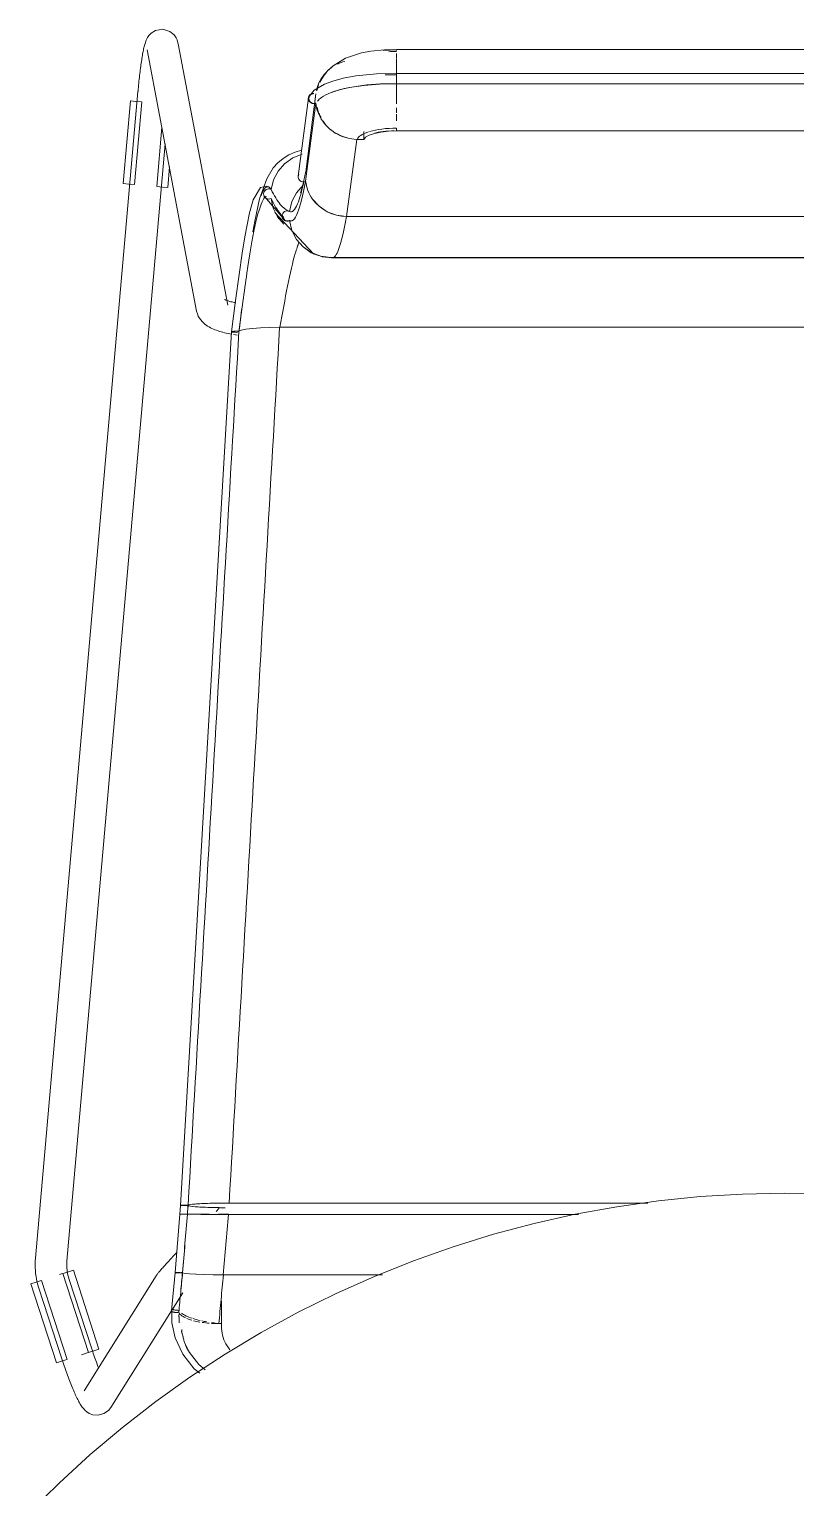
# Model space of a CAD drawing. Header units: millimetres. Extents: x 155927 to 326028, y -36033 to 97293.
# Drawn here: x 227771 to 228063, y 24093 to 24648 of the extents above; entities that cross this region are included whole.
import ezdxf

# ---------------------------------------------------------------- set-up
doc = ezdxf.new("R2010")
doc.units = ezdxf.units.MM
doc.header["$MEASUREMENT"] = 0
doc.layers.add('I-FURN', color=8, linetype='CONTINUOUS', lineweight=9)

msp = doc.modelspace()

# ---------------------------------------------------------------- linework, layer by layer
at = {"layer": 'I-FURN'}
for p, q in [((227816.77, 24645.14), (227816.29, 24644.44)), ((227817.63, 24646.05), (227816.77, 24645.14)), ((227819.28, 24647.09), (227817.63, 24646.05)), ((227822.04, 24647.57), (227819.28, 24647.09)), ((227824.79, 24646.74), (227822.04, 24647.57)), ((227824.79, 24646.74), (227826.37, 24645.42)), ((227826.37, 24645.42), (227827.12, 24644.33)), ((227814.62, 24639.15), (227814.53, 24638.66)), ((227814.72, 24639.63), (227814.62, 24639.15)), ((227814.81, 24640.09), (227814.72, 24639.63)), ((227814.91, 24640.54), (227814.81, 24640.09)), ((227815.01, 24640.96), (227814.91, 24640.54)), ((227815.12, 24641.38), (227815.01, 24640.96)), ((227815.22, 24641.78), (227815.12, 24641.38)), ((227815.34, 24642.17), (227815.22, 24641.78)), ((227815.46, 24642.57), (227815.34, 24642.17)), ((227815.61, 24642.97), (227815.46, 24642.57)), ((227815.78, 24643.4), (227815.61, 24642.97)), ((227815.99, 24643.88), (227815.78, 24643.4)), ((227816.29, 24644.44), (227815.99, 24643.88)), ((227816.14, 24639.75), (227834.95, 24540.45)), ((227827.12, 24644.33), (227827.49, 24643.53)), ((227827.49, 24643.53), (227827.71, 24642.91)), ((227827.71, 24642.91), (227827.84, 24642.4)), ((227827.84, 24642.4), (227827.93, 24641.98)), ((227846.74, 24542.69), (227827.93, 24641.98)), ((227897.61, 24638.54), (227901.11, 24639.19)), ((227901.11, 24639.19), (227906.32, 24639.71)), ((227906.32, 24639.71), (227910.84, 24639.79)), ((227910.84, 24639.79), (227910.84, 24639.62)), ((228205.69, 24639.79), (227910.84, 24639.79)), ((227910.84, 24639.49), (227910.84, 24639.78)), ((227813.79, 24634.05), (227813.7, 24633.4)), ((227813.88, 24634.68), (227813.79, 24634.05)), ((227813.97, 24635.3), (227813.88, 24634.68)), ((227814.06, 24635.91), (227813.97, 24635.3)), ((227814.15, 24636.49), (227814.06, 24635.91)), ((227814.25, 24637.06), (227814.15, 24636.49)), ((227814.34, 24637.61), (227814.25, 24637.06)), ((227814.43, 24638.14), (227814.34, 24637.61)), ((227814.53, 24638.66), (227814.43, 24638.14)), ((227884.77, 24631.82), (227886.75, 24633.65)), ((227886.75, 24633.65), (227891.46, 24636.52)), ((227891.46, 24636.52), (227897.61, 24638.54)), ((227910.84, 24636.55), (227910.84, 24638.3)), ((227910.84, 24633.69), (227910.84, 24636.27)), ((227910.84, 24633.68), (227910.84, 24633.55)), ((227910.84, 24633.54), (227910.84, 24630.51)), ((227910.84, 24630.51), (227910.84, 24633.54)), ((227813.11, 24628.52), (227813.04, 24627.79)), ((227813.19, 24629.25), (227813.11, 24628.52)), ((227813.27, 24629.97), (227813.19, 24629.25)), ((227813.36, 24630.67), (227813.27, 24629.97)), ((227813.44, 24631.37), (227813.36, 24630.67)), ((227813.53, 24632.06), (227813.44, 24631.37)), ((227813.61, 24632.74), (227813.53, 24632.06)), ((227813.7, 24633.4), (227813.61, 24632.74)), ((227881.77, 24627.48), (227883.1, 24629.75)), ((227883.1, 24629.75), (227884.77, 24631.82)), ((227886.63, 24627.86), (227890.67, 24628.94)), ((227890.67, 24628.94), (227895.39, 24629.81)), ((227895.39, 24629.81), (227903.28, 24630.61)), ((227903.28, 24630.61), (227910.84, 24630.76)), ((228205.69, 24630.76), (227910.84, 24630.76)), ((227910.84, 24626.8), (227910.84, 24630.76)), ((227910.84, 24630.76), (227910.84, 24630.69)), ((227910.84, 24630.69), (227910.84, 24630.49)), ((227910.84, 24630.49), (227910.84, 24630.19)), ((227910.84, 24630.19), (227910.84, 24629.79)), ((227910.84, 24629.79), (227910.84, 24629.34)), ((227910.84, 24629.34), (227910.84, 24628.85)), ((227910.84, 24628.85), (227910.84, 24628.35)), ((227910.84, 24628.35), (227910.84, 24627.88)), ((227812.66, 24623.9), (227773.71, 24180.58)), ((227812.67, 24624.05), (227812.66, 24623.9)), ((227812.74, 24624.81), (227812.67, 24624.05)), ((227812.81, 24625.56), (227812.74, 24624.81)), ((227812.88, 24626.3), (227812.81, 24625.56)), ((227812.96, 24627.05), (227812.88, 24626.3)), ((227813.04, 24627.79), (227812.96, 24627.05)), ((227876.38, 24593.35), (227880.22, 24623.04)), ((227877.74, 24621.98), (227879.63, 24624.37)), ((227879.63, 24624.37), (227883.46, 24626.67)), ((227883.46, 24626.67), (227886.63, 24627.86)), ((227886.68, 24623.72), (227886.17, 24623.53)), ((227889.5, 24624.6), (227886.68, 24623.72)), ((227893, 24625.4), (227889.5, 24624.6)), ((227898.44, 24626.23), (227893, 24625.4)), ((227904.42, 24626.71), (227898.44, 24626.23)), ((227910.84, 24626.79), (227904.42, 24626.71)), ((227910.84, 24627.88), (227910.84, 24627.46)), ((227910.84, 24627.46), (227910.84, 24627.13)), ((227910.84, 24627.13), (227910.84, 24626.91)), ((227910.84, 24626.91), (227910.84, 24626.8)), ((227910.84, 24626.82), (227910.84, 24623.01)), ((227910.84, 24623.01), (227910.84, 24626.82)), ((227910.84, 24626.79), (228205.69, 24626.79)), ((227910.84, 24619.26), (227910.84, 24622.82)), ((227807.09, 24588.88), (227809.85, 24620.29)), ((227809.85, 24620.29), (227811.89, 24620.11)), ((227811.32, 24588.51), (227814.08, 24619.92)), ((227811.89, 24620.11), (227813.95, 24619.93)), ((227873.53, 24591.71), (227877.38, 24621.49)), ((227876.36, 24589.8), (227880.2, 24619.5)), ((227879.45, 24617.08), (227880.07, 24621.85)), ((227910.84, 24615.79), (227910.84, 24617.63)), ((227910.84, 24612.8), (227910.84, 24615.27)), ((227821.75, 24610.37), (227819.77, 24587.77)), ((227898.48, 24608.64), (227898.48, 24605.64)), ((227898.48, 24605.64), (227899.12, 24606.5)), ((227899.12, 24606.5), (227900.47, 24607.29)), ((227900.47, 24607.29), (227902.46, 24607.96)), ((227902.46, 24607.96), (227904.95, 24608.47)), ((227904.95, 24608.47), (227907.8, 24608.78)), ((227907.8, 24608.78), (227910.84, 24608.89)), ((228205.69, 24608.95), (227910.84, 24608.95)), ((227910.84, 24608.89), (228205.69, 24608.89)), ((227785.67, 24179.53), (227822.96, 24604.03)), ((227872.34, 24600.9), (227869.97, 24599.87)), ((227874.84, 24601.56), (227872.34, 24600.9)), ((227891.91, 24576.43), (227895.76, 24605.64)), ((227895.77, 24605.7), (227898.48, 24605.64)), ((227824, 24587.39), (227824.69, 24595.29)), ((227864.06, 24594.85), (227861.55, 24590.74)), ((227865.79, 24596.81), (227864.06, 24594.85)), ((227867.77, 24598.5), (227865.79, 24596.81)), ((227868.38, 24596.47), (227865.9, 24593.65)), ((227869.97, 24599.87), (227867.77, 24598.5)), ((227871.47, 24598.65), (227868.38, 24596.47)), ((227874.98, 24600.05), (227871.47, 24598.65)), ((227861.55, 24590.74), (227858.88, 24583.11)), ((227864.16, 24590.33), (227863.26, 24586.7)), ((227865.9, 24593.65), (227864.16, 24590.33)), ((227873.58, 24591.95), (227873.52, 24591.48)), ((227873.52, 24591.48), (227873.58, 24591.01)), ((227873.77, 24592.39), (227873.58, 24591.95)), ((227873.58, 24591.01), (227873.77, 24590.57)), ((227873.77, 24590.57), (227874.07, 24590.18)), ((227874.07, 24590.18), (227874.45, 24589.88)), ((227874.45, 24589.88), (227874.9, 24589.69)), ((227874.9, 24589.69), (227875.39, 24589.61)), ((227875.13, 24587.84), (227876.5, 24594.13)), ((227875.39, 24589.61), (227875.89, 24589.65)), ((227809.13, 24588.7), (227807.09, 24588.88)), ((227811.19, 24588.52), (227809.13, 24588.7)), ((227821.95, 24587.57), (227819.89, 24587.75)), ((227824, 24587.39), (227821.95, 24587.57)), ((227856.48, 24582.74), (227859.25, 24587.38)), ((227859.25, 24587.38), (227861.44, 24587.91)), ((227860.46, 24585.48), (227860.38, 24584.99)), ((227860.38, 24584.99), (227860.44, 24584.51)), ((227860.39, 24584.99), (227860.46, 24585.48)), ((227860.45, 24584.51), (227860.39, 24584.99)), ((227860.44, 24584.51), (227860.63, 24584.05)), ((227860.63, 24584.05), (227860.45, 24584.51)), ((227860.46, 24585.48), (227860.66, 24585.93)), ((227860.65, 24585.93), (227860.46, 24585.48)), ((227860.58, 24584.14), (227868.71, 24574.72)), ((227860.74, 24583.86), (227860.61, 24584.08)), ((227860.92, 24583.64), (227860.63, 24584.05)), ((227860.63, 24584.05), (227860.91, 24583.64)), ((227860.95, 24586.33), (227860.65, 24585.93)), ((227860.66, 24585.93), (227860.96, 24586.32)), ((227860.91, 24583.64), (227861.29, 24583.32)), ((227861.3, 24583.33), (227860.92, 24583.64)), ((227861.34, 24586.63), (227860.95, 24586.33)), ((227860.96, 24586.32), (227861.34, 24586.63)), ((227861.8, 24586.83), (227861.34, 24586.63)), ((227861.34, 24586.63), (227861.8, 24586.82)), ((227861.44, 24587.91), (227862.35, 24587.62)), ((227861.8, 24586.82), (227862.29, 24586.9)), ((227862.29, 24586.9), (227861.8, 24586.83)), ((227862.29, 24586.9), (227862.79, 24586.86)), ((227862.79, 24586.86), (227862.29, 24586.9)), ((227862.79, 24586.86), (227863.26, 24586.69)), ((227863.26, 24586.7), (227862.79, 24586.86)), ((227872.87, 24585.43), (227871.11, 24582.04)), ((227875.37, 24588.31), (227872.87, 24585.43)), ((227874.37, 24585.4), (227875.13, 24587.84)), ((227855.08, 24577.75), (227856.48, 24582.74)), ((227858.88, 24583.11), (227856.99, 24574.59)), ((227861.29, 24583.32), (227861.74, 24583.12)), ((227861.75, 24583.12), (227861.3, 24583.33)), ((227861.74, 24583.12), (227862.24, 24583.03)), ((227862.24, 24583.03), (227861.75, 24583.12)), ((227862.74, 24583.06), (227862.24, 24583.03)), ((227862.24, 24583.03), (227862.73, 24583.06)), ((227862.73, 24583.06), (227863.21, 24583.21)), ((227863.21, 24583.21), (227862.74, 24583.06)), ((227864, 24579.6), (227863.21, 24583.21)), ((227863.21, 24583.21), (227863.99, 24579.59)), ((227863.99, 24579.59), (227865.63, 24576.27)), ((227865.64, 24576.27), (227864, 24579.6)), ((227867.93, 24577.93), (227868.31, 24578.24)), ((227868.31, 24578.24), (227867.93, 24577.93)), ((227868.31, 24578.24), (227868.76, 24578.44)), ((227868.76, 24578.44), (227868.31, 24578.24)), ((227869.25, 24578.53), (227868.76, 24578.44)), ((227868.76, 24578.44), (227869.25, 24578.52)), ((227869.75, 24578.49), (227869.25, 24578.53)), ((227869.25, 24578.52), (227869.75, 24578.48)), ((227869.54, 24578.61), (227869.97, 24578.43)), ((227870.22, 24578.33), (227869.75, 24578.49)), ((227869.75, 24578.48), (227870.22, 24578.32)), ((227871.11, 24582.04), (227870.22, 24578.33)), ((227878.99, 24583.04), (227881.48, 24580.3)), ((227881.48, 24580.3), (227884.59, 24578.22)), ((227884.59, 24578.22), (227888.14, 24576.9)), ((227853.27, 24568.73), (227855.08, 24577.75)), ((227856.99, 24574.59), (227856.25, 24570.52)), ((227864.69, 24577.94), (227879.29, 24562.25)), ((227865.63, 24576.27), (227868.04, 24573.43)), ((227868.04, 24573.43), (227865.64, 24576.27)), ((227867.38, 24576.57), (227867.45, 24577.06)), ((227867.44, 24577.06), (227867.38, 24576.57)), ((227867.45, 24576.08), (227867.38, 24576.57)), ((227867.38, 24576.57), (227867.44, 24576.08)), ((227867.63, 24577.52), (227867.44, 24577.06)), ((227867.44, 24576.08), (227867.63, 24575.62)), ((227867.45, 24577.06), (227867.64, 24577.52)), ((227867.64, 24575.62), (227867.45, 24576.08)), ((227867.93, 24577.93), (227867.63, 24577.52)), ((227867.63, 24575.62), (227867.93, 24575.22)), ((227867.64, 24577.52), (227867.93, 24577.93)), ((227867.93, 24575.22), (227867.64, 24575.62)), ((227868.31, 24574.9), (227867.93, 24575.22)), ((227867.93, 24575.22), (227868.31, 24574.9)), ((227868.76, 24574.7), (227868.31, 24574.9)), ((227868.31, 24574.9), (227868.76, 24574.7)), ((227868.41, 24574.85), (227871.29, 24574.8)), ((227869.25, 24574.62), (227868.76, 24574.7)), ((227868.76, 24574.7), (227869.25, 24574.62)), ((227869.75, 24574.66), (227869.25, 24574.62)), ((227869.25, 24574.62), (227869.75, 24574.66)), ((227870.22, 24574.82), (227869.75, 24574.66)), ((227869.75, 24574.66), (227870.22, 24574.82)), ((227870.22, 24574.82), (227871.11, 24571.1)), ((227888.14, 24576.9), (227891.91, 24576.43)), ((228224.62, 24576.43), (227891.91, 24576.43)), ((227891.91, 24576.43), (228224.62, 24576.43)), ((227852.24, 24562.41), (227853.27, 24568.73)), ((227871.11, 24571.1), (227872.87, 24567.71)), ((227872.87, 24567.72), (227871.12, 24571.1)), ((227875.38, 24564.84), (227872.87, 24567.72)), ((227872.87, 24567.71), (227875.37, 24564.84)), ((227851.06, 24554.39), (227852.24, 24562.41)), ((227875.37, 24564.84), (227878.51, 24562.66)), ((227878.51, 24562.67), (227875.38, 24564.84)), ((227878.2, 24562.84), (227882.66, 24561.12)), ((227882.08, 24561.31), (227878.51, 24562.67)), ((227878.51, 24562.66), (227882.08, 24561.3)), ((227879.29, 24562.25), (227881.22, 24561.54)), ((227885.87, 24560.83), (227882.08, 24561.31)), ((227882.08, 24561.3), (227885.87, 24560.83)), ((227882.66, 24561.12), (227886.41, 24560.68)), ((228230.66, 24560.83), (227885.87, 24560.83)), ((227885.87, 24560.83), (228230.66, 24560.83)), ((227886.41, 24560.68), (228191.21, 24560.68)), ((227849.7, 24544.46), (227851.06, 24554.39)), ((227845.52, 24544.92), (227845.55, 24544.9)), ((227845.55, 24544.9), (227845.62, 24544.86)), ((227845.62, 24544.86), (227845.71, 24544.81)), ((227834.95, 24540.45), (227835.21, 24539.47)), ((227835.21, 24539.47), (227835.58, 24538.57)), ((227845.71, 24544.81), (227845.86, 24544.74)), ((227845.86, 24544.74), (227846.06, 24544.65)), ((227846.06, 24544.65), (227846.29, 24544.56)), ((227846.29, 24544.56), (227846.56, 24544.45)), ((227846.56, 24544.45), (227846.86, 24544.35)), ((227846.86, 24544.35), (227847.2, 24544.24)), ((227847.2, 24544.24), (227847.56, 24544.13)), ((227847.56, 24544.13), (227847.96, 24544.02)), ((227847.96, 24544.02), (227848.38, 24543.92)), ((227848.15, 24532.61), (227849.7, 24544.46)), ((227848.38, 24543.92), (227848.82, 24543.81)), ((227848.82, 24543.81), (227849.29, 24543.71)), ((227849.29, 24543.71), (227849.79, 24543.62)), ((227835.58, 24538.57), (227836.01, 24537.78)), ((227836.01, 24537.78), (227836.5, 24537.09)), ((227836.5, 24537.09), (227837.01, 24536.5)), ((227837.01, 24536.5), (227837.53, 24535.98)), ((227837.53, 24535.98), (227838.06, 24535.53)), ((227838.06, 24535.53), (227838.59, 24535.12)), ((227838.59, 24535.12), (227839.13, 24534.77)), ((227839.13, 24534.77), (227839.67, 24534.44)), ((227839.67, 24534.44), (227840.2, 24534.15)), ((227840.2, 24534.15), (227840.75, 24533.88)), ((227840.75, 24533.88), (227841.31, 24533.63)), ((227856.16, 24533.88), (227853.66, 24533.56)), ((227853.66, 24533.56), (227856.12, 24533.87)), ((227856.15, 24533.88), (227859.21, 24534.11)), ((227859.26, 24534.11), (227856.16, 24533.88)), ((227859.26, 24534.11), (227862.73, 24534.27)), ((227862.79, 24534.27), (227859.26, 24534.11)), ((227862.79, 24534.27), (227866.48, 24534.33)), ((227866.56, 24534.33), (227862.79, 24534.27)), ((227866.48, 24534.33), (228249.96, 24534.33)), ((228249.96, 24534.33), (227866.56, 24534.33)), ((227848.14, 24532.61), (227828.86, 24200.7)), ((227841.31, 24533.63), (227841.89, 24533.39)), ((227841.89, 24533.39), (227842.47, 24533.17)), ((227842.47, 24533.17), (227843.06, 24532.97)), ((227843.06, 24532.97), (227843.66, 24532.77)), ((227843.66, 24532.77), (227844.28, 24532.59)), ((227844.28, 24532.59), (227844.91, 24532.42)), ((227844.91, 24532.42), (227845.55, 24532.26)), ((227845.55, 24532.26), (227846.21, 24532.1)), ((227846.21, 24532.1), (227846.88, 24531.96)), ((227846.88, 24531.96), (227847.56, 24531.83)), ((227847.56, 24531.83), (227848.25, 24531.7)), ((227848.14, 24532.61), (227848.22, 24532.66)), ((227848.21, 24532.56), (227848.14, 24532.61)), ((227848.22, 24532.66), (227848.15, 24532.61)), ((227848.15, 24532.61), (227848.21, 24532.56)), ((227848.21, 24532.56), (227848.39, 24532.51)), ((227848.39, 24532.51), (227848.21, 24532.56)), ((227848.41, 24532.71), (227848.22, 24532.66)), ((227848.22, 24532.66), (227848.41, 24532.71)), ((227848.39, 24532.51), (227848.68, 24532.46)), ((227848.68, 24532.46), (227848.39, 24532.51)), ((227848.71, 24532.76), (227848.41, 24532.71)), ((227848.41, 24532.71), (227848.71, 24532.76)), ((227848.68, 24532.46), (227849.06, 24532.43)), ((227849.06, 24532.43), (227848.68, 24532.46)), ((227849.1, 24532.79), (227848.71, 24532.76)), ((227848.71, 24532.76), (227849.09, 24532.79)), ((227848.96, 24531.58), (227849.67, 24531.48)), ((227849.06, 24532.43), (227849.51, 24532.4)), ((227849.51, 24532.4), (227849.06, 24532.43)), ((227849.09, 24532.79), (227849.55, 24532.81)), ((227849.55, 24532.81), (227849.1, 24532.79)), ((227849.51, 24532.4), (227850.01, 24532.39)), ((227850, 24532.39), (227849.51, 24532.4)), ((227850.05, 24532.82), (227849.55, 24532.81)), ((227849.55, 24532.81), (227850.04, 24532.82)), ((227849.67, 24531.48), (227850.4, 24531.38)), ((227850.5, 24532.4), (227850, 24532.39)), ((227850.01, 24532.39), (227850.5, 24532.4)), ((227850.04, 24532.82), (227850.54, 24532.82)), ((227850.54, 24532.81), (227850.05, 24532.82)), ((227850.54, 24532.82), (227851.01, 24532.8)), ((227851.01, 24532.8), (227850.54, 24532.81)), ((227851.01, 24532.8), (227851.92, 24533.2)), ((227851.92, 24533.2), (227851.01, 24532.8)), ((227851.92, 24533.2), (227853.65, 24533.56)), ((227853.66, 24533.56), (227851.92, 24533.2)), ((227836.83, 24201.37), (227834.33, 24201.2)), ((227839.96, 24201.49), (227836.83, 24201.37)), ((227843.53, 24201.57), (227839.96, 24201.49)), ((227847.31, 24201.59), (227843.53, 24201.57)), ((228006.41, 24201.59), (227847.31, 24201.59)), ((227847.31, 24201.59), (228006.41, 24201.59)), ((228010.38, 24202.41), (227994.54, 24200.18)), ((228026.3, 24204.01), (228010.38, 24202.41)), ((228042.27, 24204.97), (228026.3, 24204.01)), ((228058.26, 24205.29), (228042.27, 24204.97)), ((228066.9, 24205.2), (228058.26, 24205.29)), ((227828.58, 24197.34), (227826.76, 24175.14)), ((227828.65, 24197.34), (227828.58, 24197.34)), ((227828.58, 24197.34), (227828.65, 24197.34)), ((227828.59, 24197.34), (227828.85, 24200.7)), ((227828.65, 24197.34), (227828.59, 24197.34)), ((227828.59, 24197.34), (227828.65, 24197.34)), ((227829.13, 24197.33), (227828.84, 24197.34)), ((227828.84, 24197.34), (227829.13, 24197.33)), ((227828.92, 24200.73), (227828.86, 24200.7)), ((227828.86, 24200.7), (227828.93, 24200.67)), ((227829.11, 24200.75), (227828.92, 24200.73)), ((227828.93, 24200.67), (227829.12, 24200.64)), ((227829.4, 24200.78), (227829.11, 24200.75)), ((227829.12, 24200.64), (227829.41, 24200.62)), ((227829.52, 24197.35), (227829.13, 24197.35)), ((227829.51, 24197.33), (227829.13, 24197.33)), ((227829.13, 24197.33), (227829.51, 24197.33)), ((227829.14, 24197.35), (227829.52, 24197.35)), ((227829.79, 24200.79), (227829.4, 24200.78)), ((227829.41, 24200.62), (227829.79, 24200.6)), ((227829.97, 24197.33), (227829.51, 24197.33)), ((227829.51, 24197.33), (227829.96, 24197.33)), ((227829.52, 24197.35), (227829.97, 24197.35)), ((227829.97, 24197.35), (227829.52, 24197.35)), ((227830.24, 24200.81), (227829.79, 24200.79)), ((227829.79, 24200.6), (227830.24, 24200.59)), ((227829.96, 24197.33), (227830.45, 24197.33)), ((227829.97, 24197.35), (227830.46, 24197.35)), ((227830.46, 24197.35), (227829.97, 24197.35)), ((227830.46, 24197.33), (227829.97, 24197.33)), ((227830.73, 24200.81), (227830.24, 24200.81)), ((227830.24, 24200.59), (227830.73, 24200.59)), ((227830.45, 24197.33), (227830.95, 24197.33)), ((227830.46, 24197.35), (227830.96, 24197.35)), ((227830.96, 24197.35), (227830.46, 24197.35)), ((227830.95, 24197.33), (227830.46, 24197.33)), ((227831.22, 24200.81), (227830.73, 24200.81)), ((227830.73, 24200.59), (227831.23, 24200.59)), ((227831.42, 24197.33), (227830.95, 24197.33)), ((227830.95, 24197.33), (227831.42, 24197.33)), ((227830.96, 24197.35), (227831.43, 24197.35)), ((227831.43, 24197.35), (227830.96, 24197.35)), ((227831.69, 24200.8), (227831.22, 24200.81)), ((227831.23, 24200.59), (227831.7, 24200.6)), ((227832.31, 24197.32), (227831.42, 24197.33)), ((227831.42, 24197.33), (227832.31, 24197.32)), ((227832.58, 24201.01), (227831.69, 24200.8)), ((227831.7, 24200.6), (227832.6, 24200.39)), ((227834.05, 24197.3), (227832.31, 24197.32)), ((227832.31, 24197.32), (227834.06, 24197.3)), ((227834.07, 24197.38), (227832.32, 24197.36)), ((227832.33, 24197.36), (227834.08, 24197.38)), ((227834.33, 24201.2), (227832.58, 24201.01)), ((227832.6, 24200.39), (227834.35, 24200.2)), ((227836.56, 24197.29), (227834.06, 24197.3)), ((227834.06, 24197.3), (227836.56, 24197.29)), ((227836.57, 24197.39), (227834.07, 24197.38)), ((227834.08, 24197.38), (227836.58, 24197.39)), ((227834.35, 24200.2), (227836.85, 24200.03)), ((227839.69, 24197.28), (227836.56, 24197.29)), ((227836.56, 24197.29), (227839.69, 24197.28)), ((227839.7, 24197.4), (227836.57, 24197.39)), ((227836.58, 24197.39), (227839.7, 24197.4)), ((227836.85, 24200.03), (227839.97, 24199.91)), ((227843.26, 24197.28), (227839.69, 24197.28)), ((227839.69, 24197.28), (227843.26, 24197.28)), ((227839.97, 24199.91), (227843.52, 24199.83)), ((227843.51, 24199.63), (227842.35, 24198.42)), ((227843.26, 24197.4), (227847.03, 24197.4)), ((227847.03, 24197.4), (227843.26, 24197.4)), ((227847.05, 24197.28), (227843.26, 24197.28)), ((227843.26, 24197.28), (227847.05, 24197.28)), ((227843.52, 24199.83), (227845.77, 24199.81)), ((227980.04, 24197.28), (227847.05, 24197.28)), ((227847.05, 24197.28), (227980.04, 24197.28)), ((227978.8, 24197.32), (227963.18, 24193.82)), ((227994.54, 24200.18), (227978.8, 24197.32)), ((227963.18, 24193.82), (227947.72, 24189.71)), ((227932.44, 24184.98), (227917.35, 24179.65)), ((227947.72, 24189.71), (227932.44, 24184.98)), ((227773.63, 24179.44), (227773.6, 24178.29)), ((227773.71, 24180.58), (227773.63, 24179.44)), ((227785.62, 24178.84), (227785.66, 24179.5)), ((227785.66, 24179.5), (227785.67, 24179.53)), ((227823.62, 24178.75), (227823.97, 24179.14)), ((227823.97, 24179.14), (227824.34, 24179.54)), ((227824.34, 24179.54), (227824.72, 24179.96)), ((227824.72, 24179.96), (227825.11, 24180.38)), ((227825.11, 24180.38), (227825.52, 24180.82)), ((227825.52, 24180.82), (227825.93, 24181.26)), ((227825.93, 24181.26), (227826.35, 24181.72)), ((227826.35, 24181.72), (227826.78, 24182.18)), ((227826.78, 24182.18), (227827.23, 24182.65)), ((227917.35, 24179.65), (227902.5, 24173.71)), ((227773.6, 24178.29), (227773.62, 24177.15)), ((227773.62, 24177.15), (227773.68, 24176.01)), ((227773.68, 24176.01), (227773.78, 24174.87)), ((227773.78, 24174.87), (227773.93, 24173.74)), ((227773.93, 24173.74), (227774.13, 24172.62)), ((227782.85, 24174.4), (227784.01, 24174.77)), ((227784.11, 24174.8), (227793.8, 24144.8)), ((227784.23, 24174.84), (227786.2, 24175.48)), ((227785.6, 24178.17), (227785.62, 24178.84)), ((227785.61, 24177.51), (227785.6, 24178.17)), ((227785.65, 24176.85), (227785.61, 24177.51)), ((227785.71, 24176.19), (227785.65, 24176.85)), ((227785.8, 24175.53), (227785.71, 24176.19)), ((227785.91, 24174.88), (227785.8, 24175.53)), ((227786.05, 24174.24), (227785.91, 24174.88)), ((227786.22, 24173.59), (227786.05, 24174.24)), ((227786.2, 24175.48), (227788.15, 24176.11)), ((227786.41, 24172.96), (227786.22, 24173.59)), ((227797.84, 24146.1), (227788.15, 24176.11)), ((227819.51, 24173.87), (227792.2, 24130.29)), ((227819.51, 24173.87), (227819.72, 24174.2)), ((227819.72, 24174.2), (227819.9, 24174.45)), ((227819.9, 24174.45), (227820.08, 24174.68)), ((227820.08, 24174.68), (227820.25, 24174.9)), ((227820.25, 24174.9), (227820.43, 24175.13)), ((227820.43, 24175.13), (227820.62, 24175.36)), ((227820.62, 24175.36), (227820.82, 24175.6)), ((227820.82, 24175.6), (227821.04, 24175.85)), ((227821.04, 24175.85), (227821.27, 24176.12)), ((227821.27, 24176.12), (227821.51, 24176.4)), ((227821.51, 24176.4), (227821.77, 24176.69)), ((227821.77, 24176.69), (227822.04, 24177)), ((227822.04, 24177), (227822.33, 24177.32)), ((227822.33, 24177.32), (227822.63, 24177.66)), ((227822.63, 24177.66), (227822.94, 24178.01)), ((227822.94, 24178.01), (227823.27, 24178.38)), ((227823.27, 24178.38), (227823.62, 24178.75)), ((227826.75, 24175.14), (227825.33, 24160.65)), ((227826.82, 24175.16), (227826.75, 24175.14)), ((227826.75, 24175.14), (227826.82, 24175.11)), ((227826.76, 24175.14), (227826.82, 24175.16)), ((227826.83, 24175.11), (227826.76, 24175.14)), ((227827.01, 24175.19), (227826.82, 24175.16)), ((227826.82, 24175.16), (227827.01, 24175.19)), ((227826.82, 24175.11), (227827.01, 24175.09)), ((227827.3, 24175.21), (227827.01, 24175.19)), ((227827.01, 24175.19), (227827.3, 24175.21)), ((227827.01, 24175.09), (227827.31, 24175.07)), ((227827.31, 24175.07), (227827.02, 24175.09)), ((227827.68, 24175.23), (227827.3, 24175.21)), ((227827.3, 24175.21), (227827.68, 24175.23)), ((227827.31, 24175.07), (227827.69, 24175.05)), ((227827.7, 24175.05), (227827.31, 24175.07)), ((227828.13, 24175.24), (227827.68, 24175.23)), ((227827.68, 24175.23), (227828.13, 24175.24)), ((227827.69, 24175.05), (227828.15, 24175.04)), ((227828.15, 24175.04), (227827.7, 24175.05)), ((227828.62, 24175.24), (227828.13, 24175.24)), ((227828.13, 24175.24), (227828.63, 24175.24)), ((227828.15, 24175.04), (227828.64, 24175.04)), ((227828.64, 24175.04), (227828.15, 24175.04)), ((227828.64, 24175.04), (227829.13, 24175.04)), ((227829.14, 24175.04), (227828.64, 24175.04)), ((227829.59, 24175.23), (227829.12, 24175.24)), ((227829.12, 24175.24), (227829.59, 24175.23)), ((227829.13, 24175.04), (227829.6, 24175.05)), ((227829.61, 24175.05), (227829.14, 24175.04)), ((227829.6, 24175.05), (227830.5, 24174.85)), ((227830.49, 24174.85), (227829.61, 24175.05)), ((227832.21, 24174.68), (227830.5, 24174.85)), ((227830.5, 24174.85), (227832.23, 24174.67)), ((227834.67, 24174.53), (227832.23, 24174.68)), ((227832.23, 24174.67), (227834.71, 24174.52)), ((227837.74, 24174.41), (227834.71, 24174.52)), ((227834.71, 24174.52), (227837.81, 24174.41)), ((227841.25, 24174.34), (227837.81, 24174.41)), ((227837.81, 24174.41), (227841.24, 24174.34)), ((227841.34, 24174.34), (227845.1, 24174.31)), ((227844.98, 24174.31), (227841.34, 24174.34)), ((227845.1, 24174.31), (227905.59, 24174.31)), ((227905.59, 24174.31), (227845.1, 24174.31)), ((227902.5, 24173.71), (227887.89, 24167.19)), ((227772, 24170.89), (227773.95, 24171.52)), ((227781.69, 24140.89), (227772, 24170.89)), ((227773.95, 24171.52), (227775.92, 24172.16)), ((227774.13, 24172.62), (227774.37, 24171.5)), ((227774.37, 24171.5), (227774.65, 24170.39)), ((227774.65, 24170.39), (227774.98, 24169.3)), ((227774.98, 24169.3), (227775, 24169.25)), ((227775, 24169.25), (227783.71, 24142.44)), ((227785.73, 24142.19), (227776.04, 24172.2)), ((227795.12, 24146.15), (227786.41, 24172.96)), ((227825.64, 24161.05), (227829.67, 24167.5)), ((227844.4, 24164.27), (227844.4, 24154.51)), ((227887.89, 24167.19), (227873.55, 24160.09)), ((227802.37, 24123.92), (227825.4, 24160.68)), ((227825.54, 24156.08), (227825.46, 24161.54)), ((227873.55, 24160.09), (227859.51, 24152.42)), ((227826.76, 24150.43), (227825.54, 24156.08)), ((227844.45, 24155.76), (227843.41, 24155.76)), ((227859.51, 24152.42), (227845.79, 24144.19)), ((227795.23, 24145.82), (227795.12, 24146.15)), ((227795.46, 24145.13), (227795.23, 24145.82)), ((227797.84, 24146.1), (227795.89, 24145.47)), ((227829.66, 24144.12), (227826.76, 24150.43)), ((227832.23, 24144.83), (227830.32, 24148.51)), ((227783.64, 24141.52), (227781.69, 24140.89)), ((227785.61, 24142.15), (227783.64, 24141.52)), ((227783.86, 24141.99), (227783.71, 24142.44)), ((227784.1, 24141.25), (227783.86, 24141.99)), ((227784.35, 24140.51), (227784.1, 24141.25)), ((227784.6, 24139.78), (227784.35, 24140.51)), ((227791.22, 24143.96), (227793.7, 24144.76)), ((227795.89, 24145.47), (227793.92, 24144.83)), ((227795.69, 24144.44), (227795.46, 24145.13)), ((227795.92, 24143.75), (227795.69, 24144.44)), ((227796.15, 24143.07), (227795.92, 24143.75)), ((227796.39, 24142.4), (227796.15, 24143.07)), ((227796.63, 24141.74), (227796.39, 24142.4)), ((227796.86, 24141.08), (227796.63, 24141.74)), ((227797.1, 24140.43), (227796.86, 24141.08)), ((227797.33, 24139.8), (227797.1, 24140.43)), ((227833.99, 24138.59), (227829.66, 24144.12)), ((227835.73, 24140.25), (227832.23, 24144.83)), ((227845.79, 24144.19), (227832.41, 24135.42)), ((227784.85, 24139.05), (227784.6, 24139.78)), ((227785.1, 24138.33), (227784.85, 24139.05)), ((227785.36, 24137.61), (227785.1, 24138.33)), ((227785.61, 24136.9), (227785.36, 24137.61)), ((227785.87, 24136.2), (227785.61, 24136.9)), ((227786.12, 24135.52), (227785.87, 24136.2)), ((227786.37, 24134.84), (227786.12, 24135.52)), ((227786.63, 24134.17), (227786.37, 24134.84)), ((227797.56, 24139.17), (227797.33, 24139.8)), ((227832.41, 24135.42), (227819.38, 24126.13)), ((227836.1, 24136.91), (227833.99, 24138.59)), ((227838.12, 24138.25), (227835.73, 24140.25)), ((227786.88, 24133.52), (227786.63, 24134.17)), ((227787.13, 24132.88), (227786.88, 24133.52)), ((227787.38, 24132.25), (227787.13, 24132.88)), ((227787.63, 24131.64), (227787.38, 24132.25)), ((227787.88, 24131.05), (227787.63, 24131.64)), ((227788.13, 24130.47), (227787.88, 24131.05)), ((227788.37, 24129.91), (227788.13, 24130.47)), ((227788.61, 24129.36), (227788.37, 24129.91)), ((227788.85, 24128.83), (227788.61, 24129.36)), ((227789.08, 24128.33), (227788.85, 24128.83)), ((227789.31, 24127.83), (227789.08, 24128.33)), ((227789.55, 24127.36), (227789.31, 24127.83)), ((227789.78, 24126.9), (227789.55, 24127.36)), ((227790, 24126.46), (227789.78, 24126.9)), ((227790.23, 24126.04), (227790, 24126.46)), ((227790.46, 24125.63), (227790.23, 24126.04)), ((227790.7, 24125.23), (227790.46, 24125.63)), ((227790.94, 24124.84), (227790.7, 24125.23)), ((227791.2, 24124.45), (227790.94, 24124.84)), ((227791.47, 24124.06), (227791.2, 24124.45)), ((227791.79, 24123.66), (227791.47, 24124.06)), ((227792.16, 24123.23), (227791.79, 24123.66)), ((227801.48, 24122.79), (227802.37, 24123.92)), ((227819.38, 24126.13), (227806.75, 24116.32)), ((227792.62, 24122.76), (227792.16, 24123.23)), ((227793.25, 24122.25), (227792.62, 24122.76)), ((227794.16, 24121.68), (227793.25, 24122.25)), ((227795.54, 24121.16), (227794.16, 24121.68)), ((227797.52, 24120.98), (227795.54, 24121.16)), ((227799.74, 24121.57), (227797.52, 24120.98)), ((227801.48, 24122.79), (227799.74, 24121.57)), ((227806.75, 24116.32), (227794.51, 24106.01)), ((227794.51, 24106.01), (227782.69, 24095.22)), ((227782.69, 24095.22), (227771.32, 24083.97))]:
    msp.add_line(p, q, dxfattribs=at)
for centre, major_axis, ratio, start_param, end_param in [((227910.84, 24635.52), (-12.4, 0), 0.287441, 4.712389, 4.950404), ((227910.84, 24624.04), (0, -15.75), 0.000004, 5.8107, 5.99294), ((227875.48, 24591.48), (-1.96, 0), 0.955139, 5.775592, 8.064923), ((227892.04, 24591.49), (-15.78, 0), 0.955139, 0.112537, 0.354036), ((227892.04, 24591.49), (-15.78, 0), 0.955139, 0.354206, 0.595753), ((227892.04, 24591.49), (-15.78, 0), 0.955139, 0.595876, 1.562553)]:
    msp.add_ellipse(centre, major_axis=major_axis, ratio=ratio, start_param=start_param, end_param=end_param, dxfattribs=at)
for points in [[(227905.87, 24639.48), (227907.45, 24639.63), (227909.12, 24639.71), (227910.84, 24639.7)], [(227891.23, 24635.35), (227890.28, 24635.09), (227889.34, 24634.74), (227888.45, 24634.31)], [(227906.57, 24630.21), (227907.99, 24630.24), (227909.41, 24630.25), (227910.84, 24630.22)], [(227880.69, 24624.46), (227880.84, 24625.11), (227881.04, 24625.76), (227881.28, 24626.39)], [(227879.94, 24619.35), (227879.86, 24619.33), (227879.69, 24619.31), (227879.53, 24619.32), (227879.44, 24619.32)], [(227880.2, 24619.5), (227880.35, 24618.26), (227880.93, 24615.89), (227882.7, 24612.55), (227885.23, 24609.71), (227888.37, 24607.52), (227891.97, 24606.1), (227894.47, 24605.74), (227895.77, 24605.7)], [(227881.29, 24615.92), (227881.03, 24616.59), (227880.87, 24617.29), (227880.72, 24617.99)], [(227882.19, 24613.99), (227881.89, 24614.53), (227881.67, 24615.1), (227881.5, 24615.67)], [(227896.01, 24605.72), (227896.26, 24606.76), (227897.76, 24607.78), (227900.18, 24608.55)], [(227900.66, 24608.7), (227903.35, 24609.48), (227907.05, 24609.96), (227910.84, 24610.02)], [(227910, 24608.94), (227907.22, 24608.89), (227904.08, 24608.61), (227902.46, 24608)], [(227876.36, 24589.8), (227875.34, 24584.3), (227874.31, 24580.27), (227873.29, 24577.76)], [(227873.28, 24577.74), (227872.26, 24575.25), (227871.24, 24574.27), (227870.22, 24574.82)], [(227885.87, 24560.83), (227886.05, 24560.73), (227886.23, 24560.68), (227886.41, 24560.68)], [(227852.19, 24541.97), (227851.8, 24538.94), (227851.42, 24535.87), (227851.03, 24532.81)], [(227856.9, 24368.08), (227860.09, 24423.55), (227863.29, 24478.97), (227866.48, 24534.33)], [(227831.69, 24200.8), (227834.91, 24256.2), (227841.35, 24366.97), (227847.79, 24477.56), (227851.01, 24532.8)], [(227847.31, 24201.59), (227850.51, 24257.12), (227853.7, 24312.65), (227856.9, 24368.08)], [(227831.7, 24200.6), (227831.1, 24200.58), (227829.6, 24200.59), (227828.85, 24200.66), (227828.85, 24200.7)], [(227829.61, 24175.05), (227829.91, 24178.76), (227830.52, 24186.18), (227831.12, 24193.61), (227831.42, 24197.33)], [(227831.69, 24200.8), (227831.65, 24200.22), (227831.56, 24199.07), (227831.47, 24197.91), (227831.42, 24197.33)], [(227831.7, 24200.6), (227831.65, 24200.06), (227831.56, 24198.97), (227831.47, 24197.89), (227831.43, 24197.35)], [(227845.77, 24199.81), (227845.01, 24199.81), (227844.25, 24199.82), (227843.51, 24199.83)], [(227846.02, 24185.78), (227846.36, 24189.61), (227846.7, 24193.44), (227847.05, 24197.28)], [(227830.8, 24189.79), (227830.84, 24190.2), (227830.87, 24190.61), (227830.9, 24191.02)], [(227829.59, 24175.23), (227829.9, 24178.88), (227830.2, 24182.53), (227830.5, 24186.18)], [(227844.98, 24174.31), (227845.33, 24178.13), (227845.67, 24181.96), (227846.02, 24185.78)], [(227829.6, 24175.05), (227829.37, 24172.52), (227828.89, 24167.49), (227828.41, 24162.53), (227828.17, 24160.09)], [(227829.59, 24175.23), (227829.36, 24172.86), (227829.12, 24170.49), (227828.89, 24168.15)], [(227845.1, 24174.31), (227844.8, 24171.17), (227844.21, 24164.93), (227843.66, 24158.78), (227843.41, 24155.76)], [(227825.52, 24161.4), (227825.56, 24161.35), (227825.68, 24161.26), (227825.98, 24161.12), (227826.36, 24161.01), (227826.82, 24160.91), (227827.31, 24160.85), (227827.81, 24160.82), (227828.12, 24160.82), (227828.27, 24160.82)], [(227830.72, 24157.92), (227830.02, 24158.25), (227828.88, 24158.95), (227828.31, 24159.7), (227828.17, 24160.09)], [(227828.21, 24159.23), (227828.22, 24158.59), (227828.26, 24157.95), (227828.32, 24157.32)], [(227828.35, 24156.1), (227828.24, 24157.14), (227828.23, 24158.21), (227828.24, 24159.27)], [(227833.15, 24157.04), (227832.42, 24157.25), (227831.78, 24157.48), (227831.18, 24157.73)], [(227833.62, 24157.67), (227834.42, 24157.42), (227835.3, 24157.19), (227836.22, 24156.98)], [(227829.14, 24152.85), (227829.34, 24152.12), (227829.57, 24151.4), (227829.84, 24150.7)], [(227836.2, 24156.36), (227835.36, 24156.5), (227834.55, 24156.67), (227833.81, 24156.86)], [(227836.88, 24156.82), (227837.52, 24156.68), (227838.19, 24156.55), (227838.87, 24156.43)], [(227839.69, 24155.92), (227838.79, 24156), (227837.9, 24156.1), (227837.05, 24156.23)], [(227840.57, 24156.17), (227841.04, 24156.11), (227841.52, 24156.05), (227842, 24156.01)], [(227843.41, 24155.76), (227842.45, 24155.77), (227841.52, 24155.8), (227840.61, 24155.86)], [(227844.4, 24154.24), (227844.39, 24154.74), (227844.41, 24155.25), (227844.45, 24155.76)]]:
    msp.add_open_spline(points, degree=3, dxfattribs=at)
for points, knots in [([(227886.48, 24633.17), (227886.08, 24632.9), (227884.71, 24631.86), (227882.71, 24629.69), (227881.1, 24626.85), (227880.63, 24624.91), (227880.47, 24624.14)], [0.434972, 0.434972, 0.434972, 0.434972, 0.5, 0.6666667, 0.8333333, 0.9407177, 0.9407177, 0.9407177, 0.9407177]), ([(227879.35, 24623.09), (227879.21, 24623.09), (227878.98, 24623.07), (227878.69, 24623), (227878.42, 24622.91), (227878.11, 24622.73), (227877.79, 24622.44), (227877.55, 24622.08), (227877.42, 24621.73), (227877.37, 24621.42), (227877.37, 24621.15), (227877.4, 24620.88), (227877.47, 24620.63), (227877.59, 24620.38), (227877.78, 24620.07), (227878.1, 24619.74), (227878.5, 24619.5), (227878.85, 24619.39), (227879.23, 24619.32), (227879.67, 24619.32), (227880.03, 24619.43), (227880.2, 24619.5)], [0.1111111, 0.1111111, 0.1111111, 0.1111111, 0.1666667, 0.1944444, 0.2222222, 0.2777778, 0.3333333, 0.3888889, 0.4444444, 0.4791667, 0.5138889, 0.5486111, 0.5833333, 0.6180556, 0.6527778, 0.7222222, 0.7916667, 0.8263889, 0.8611111, 0.9305556, 1, 1, 1, 1]), ([(227878.95, 24619.41), (227878.83, 24619.45), (227878.6, 24619.55), (227878.19, 24619.83), (227877.73, 24620.37), (227877.48, 24621.25), (227877.71, 24622.03), (227878.11, 24622.54), (227878.49, 24622.84), (227878.95, 24623.03), (227879.28, 24623.06), (227879.44, 24623.07)], [-0.8125, -0.8125, -0.8125, -0.8125, -0.765625, -0.71875, -0.625, -0.5, -0.375, -0.3125, -0.25, -0.1875, -0.125, -0.125, -0.125, -0.125]), ([(227880.91, 24620.28), (227881.27, 24620.73), (227882.52, 24621.86), (227885.77, 24623.52), (227890.84, 24625.05), (227896.98, 24626.16), (227903.84, 24626.79), (227908.49, 24626.87), (227910.84, 24626.82)], [-0.9394217, -0.9394217, -0.9394217, -0.9394217, -0.8333333, -0.6666667, -0.5, -0.3333333, -0.1666667, 0, 0, 0, 0]), ([(227892.23, 24606.26), (227891, 24606.58), (227887.48, 24608.01), (227884.17, 24610.47), (227883.04, 24612.62)], [-0.8333333, -0.8333333, -0.8333333, -0.8333333, -0.6666667, -0.3333333, -0.3333333, -0.3333333, -0.3333333]), ([(227875.67, 24589.71), (227874.87, 24585.99), (227873.06, 24579.51), (227871.24, 24577.78), (227870.22, 24578.32)], [0.1122148, 0.1122148, 0.1122148, 0.1122148, 0.5, 1, 1, 1, 1]), ([(227861.38, 24584.09), (227860.97, 24583.9), (227859.55, 24582.3), (227857.11, 24574), (227854.06, 24555.56), (227852.03, 24540.35), (227851.01, 24532.8)], [0.1500588, 0.1500588, 0.1500588, 0.1500588, 0.25, 0.5, 0.75, 1, 1, 1, 1]), ([(227863.26, 24586.7), (227862.24, 24588.25), (227860.95, 24588.02), (227859.67, 24584.99), (227859.41, 24584.27)], [0, 0, 0, 0, 0.25, 0.3133981, 0.3133981, 0.3133981, 0.3133981]), ([(227869.54, 24578.61), (227868.61, 24579.08), (227866.51, 24580.86), (227864.42, 24584.29), (227863.26, 24586.69)], [0.0974621, 0.0974621, 0.0974621, 0.0974621, 0.5, 1, 1, 1, 1]), ([(227868.09, 24576.08), (227867.63, 24576.47), (227866.01, 24578.14), (227864.38, 24580.8), (227863.21, 24583.21)], [0.303693, 0.303693, 0.303693, 0.303693, 0.5, 1, 1, 1, 1]), ([(227886.41, 24560.68), (227887.24, 24560.68), (227889.07, 24563.06), (227890.9, 24570.7), (227891.91, 24576.43)], [0.0892846, 0.0892846, 0.0892846, 0.0892846, 0.5, 1, 1, 1, 1]), ([(227866.56, 24534.33), (227867.54, 24539.71), (227869.48, 24550.49), (227871.92, 24561.21), (227873.37, 24565.45), (227873.86, 24566.6)], [0, 0, 0, 0, 0.25, 0.5, 0.625, 0.625, 0.625, 0.625]), ([(227831.69, 24200.8), (227831.97, 24200.94), (227833.36, 24201.15), (227836.72, 24201.37), (227839.88, 24201.5), (227843.49, 24201.57), (227846.04, 24201.59), (227847.31, 24201.59)], [-1, -1, -1, -1, -0.666667, -0.5, -0.333333, -0.166667, 0, 0, 0, 0]), ([(227828.85, 24200.7), (227828.85, 24200.72), (227828.99, 24200.75), (227829.38, 24200.78), (227829.77, 24200.79), (227830.23, 24200.81), (227830.72, 24200.81), (227831.22, 24200.81), (227831.54, 24200.8), (227831.69, 24200.8)], [-0.498493, -0.498493, -0.498493, -0.498493, -0.375, -0.3125, -0.25, -0.1875, -0.125, -0.0625, 0, 0, 0, 0]), ([(227843.51, 24199.83), (227842.28, 24199.85), (227839.89, 24199.9), (227836.73, 24200.03), (227833.38, 24200.25), (227831.99, 24200.46), (227831.7, 24200.6)], [-0.8332392, -0.8332392, -0.8332392, -0.8332392, -0.6666667, -0.5, -0.3333333, 0, 0, 0, 0]), ([(227828.17, 24160.09), (227828.03, 24160.07), (227827.74, 24160.04), (227827.32, 24160.02), (227826.94, 24160.03), (227826.65, 24160.06), (227826.38, 24160.09), (227826.13, 24160.14), (227825.91, 24160.2), (227825.71, 24160.27), (227825.52, 24160.37), (227825.41, 24160.45), (227825.38, 24160.5)], [0, 0, 0, 0, 0.0555556, 0.1111111, 0.1666667, 0.1944444, 0.2222222, 0.2777778, 0.3055556, 0.3333333, 0.3888889, 0.4444444, 0.4444444, 0.4444444, 0.4444444]), ([(227829.18, 24159.74), (227829.64, 24159.37), (227830.76, 24158.7), (227832.38, 24158.1), (227833.2, 24157.83)], [-0.8333333, -0.8333333, -0.8333333, -0.8333333, -0.6666667, -0.5255973, -0.5255973, -0.5255973, -0.5255973]), ([(227832.24, 24144.85), (227831.72, 24145.67), (227830.14, 24148.39), (227829.55, 24151.38), (227829.26, 24153.48)], [-0.4024189, -0.4024189, -0.4024189, -0.4024189, -0.3333333, -0.1789981, -0.1789981, -0.1789981, -0.1789981]), ([(227847.56, 24145.87), (227846.8, 24146.77), (227844.87, 24149.77), (227844.24, 24153.37), (227844.45, 24155.76)], [0.5, 0.5, 0.5, 0.5, 0.6666667, 1, 1, 1, 1])]:
    msp.add_open_spline(points, degree=3, knots=knots, dxfattribs=at)

doc.saveas('drawing.dxf')
